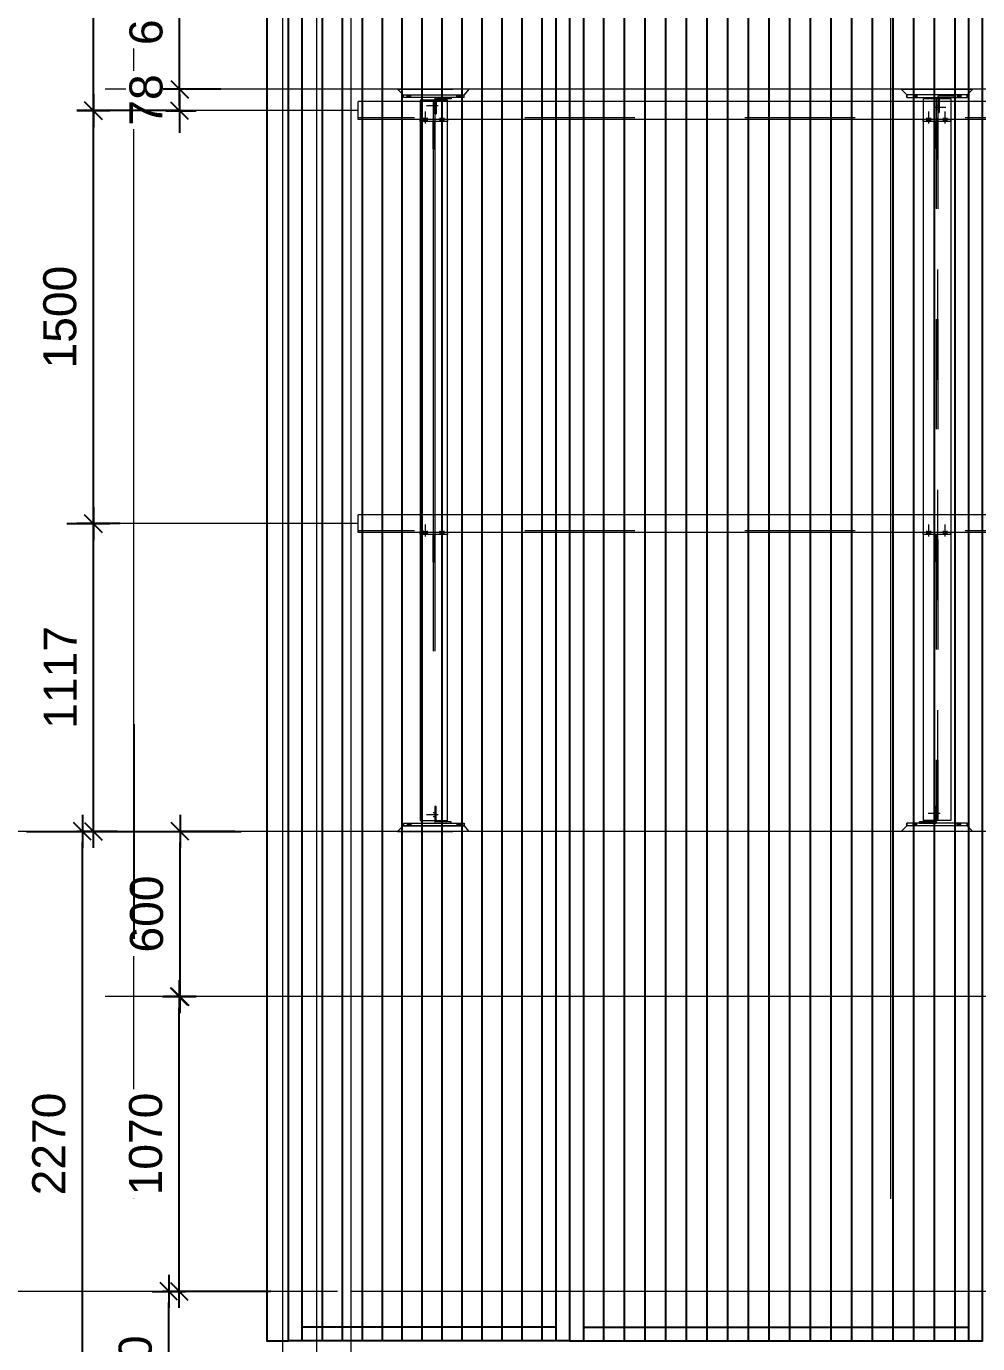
# Model space of a CAD drawing. Header units: millimetres. Extents: x 652937 to 1670132, y 1473552 to 2851037.
# Drawn here: x 663504.586 to 663508.042, y 1524559.128 to 1524563.911 of the extents above; entities that cross this region are included whole.
import ezdxf

# ---------------------------------------------------------------- set-up
doc = ezdxf.new("R2010")
doc.units = ezdxf.units.MM
for name, pattern in [('Grid Line', [22.225, 12.7, -3.175, 3.175, -3.175]), ('HIDDEN', [0.375, 0.25, -0.125]), ('XKITLINE00', [0]), ('XKITLINE02', [4, 2, -2])]:
    doc.linetypes.add(name, pattern=pattern)
doc.layers.get('Defpoints').update_dxf_attribs({"color": 255})
doc.layers.add('000 - 0_HIDE_OBJ_FRAMING_DEF_SUB', color=1, linetype='Continuous', plot=False)
for name, color, linetype, lineweight in [('A-230-M_FLOOR', 2, 'Continuous', 25), ('A-GENM', 37, 'Continuous', 9), ('Bolt', 7, 'Continuous', 0), ('Part', 2, 'Continuous', 0), ('Z-030-M_GRID', 1, 'Continuous', 9), ('Z-230-A_LEVEL', 1, 'Continuous', 9)]:
    doc.layers.add(name, color=color, linetype=linetype, lineweight=lineweight)
doc.layers.add('S-DIM', color=7, linetype='Continuous')
doc.styles.add('Arial', font='arial.ttf')
doc.dimstyles.new('Dim 40 - End', dxfattribs={"dimscale": 0.04, "dimtxt": 3, "dimasz": 1, "dimexe": 0, "dimexo": 2.5, "dimgap": 1.5, "dimtad": 1, "dimdec": 0, "dimlfac": 1000, "dimzin": 1, "dimdsep": 46, "dimtxsty": 'Arial', "dimblk": 'END', "dimcen": 0.09, "dimclrd": 1, "dimclre": 49, "dimclrt": 3, "dimadec": 0, "dimazin": 0, "dimtfac": 1, "dimtdec": 0, "dimtix": 1, "dimtofl": 0, "dimtmove": 2, "dimatfit": 3, "dimfxl": 1, "dimtfill": 1, "dimtfillclr": 256, "dimtolj": 1, "dimtzin": 0, "dimarcsym": 0})

# ---------------------------------------------------------------- blocks, each defined once
blk = doc.blocks.new('GM_Louver Grill Vertical Z1 - Z Profile-20321545-ENT 3 ELE-2 Sheet')
at = {"layer": '000 - 0_HIDE_OBJ_FRAMING_DEF_SUB'}
blk.add_line((-201431, 105550), (-201431, 114870), dxfattribs=at)
blk = doc.blocks.new('E2')
at = {"layer": '000 - 0_HIDE_OBJ_FRAMING_DEF_SUB'}
for p, q in [((1644566.7, 105550), (1644566.7, 114870)), ((1645487.5, 114870), (1645487.5, 105550)), ((1645587.5, 114870), (1645587.5, 105550)), ((1646987.5, 105550), (1646987.5, 114870)), ((1645487.5, 105600), (1644566.7, 105600)), ((1645587.5, 105600), (1646987.5, 105600))]:
    blk.add_line(p, q, dxfattribs=at)
for points in [[(1644516.7, 114870), (1644437.6, 114870), (1644437.6, 105550), (1644516.7, 105550)], [(1644516.7, 114870), (1645537.5, 114870), (1645537.5, 105550), (1644516.7, 105550)], [(1647037.5, 114870), (1645537.5, 114870), (1645537.5, 105550), (1647037.5, 105550)]]:
    blk.add_lwpolyline(points, close=True, dxfattribs=at)
at = {"layer": 'A-GENM'}
for p in [(1846071, 0), (1846143.5, 0), (1846216, 0), (1846288.5, 0), (1846361, 0), (1846433.5, 0), (1846506, 0), (1846578.5, 0), (1846651, 0), (1846723.5, 0), (1846796, 0), (1846868.5, 0), (1847093.5, 0), (1847168.5, 0), (1847243.5, 0), (1847318.5, 0), (1847393.5, 0), (1847468.5, 0), (1847543.5, 0), (1847618.5, 0), (1847693.5, 0), (1847768.5, 0), (1847843.5, 0), (1847918.5, 0), (1847993.5, 0), (1848068.5, 0), (1848143.5, 0), (1848218.5, 0), (1848293.5, 0), (1848368.5, 0)]:
    blk.add_blockref('GM_Louver Grill Vertical Z1 - Z Profile-20321545-ENT 3 ELE-2 Sheet', p, dxfattribs=at)
blk = doc.blocks.new('*A3459102')
at = {"layer": 'Part', "linetype": 'XKITLINE00', "lineweight": 0}
for p, q in [((616.947211, 135.830227), (616.947209, 135.830227)), ((616.947209, 135.830227), (619.147209, 135.830227)), ((616.947209, 135.730227), (616.947209, 135.830227)), ((616.947211, 135.730227), (616.947209, 135.730227)), ((616.947209, 135.730227), (619.147209, 135.730227)), ((619.147211, 135.830227), (619.147209, 135.830227)), ((619.147209, 135.730227), (619.147209, 135.830227)), ((619.147211, 135.730227), (619.147209, 135.730227))]:
    blk.add_line(p, q, dxfattribs=at)
at = {"layer": 'Part', "linetype": 'XKITLINE02', "lineweight": 0}
for p, q in [((616.947211, 135.830227), (616.947211, 135.730227)), ((619.147209, 135.830227), (619.147211, 135.830227)), ((619.147209, 135.730227), (619.147211, 135.730227)), ((619.147211, 135.830227), (619.147211, 135.730227))]:
    blk.add_line(p, q, dxfattribs=at)
blk = doc.blocks.new('*A3460103')
at = {"layer": 'Part', "linetype": 'XKITLINE02', "lineweight": 0}
for p, q in [((618.12721, 136.430227), (618.077209, 136.430227)), ((618.077209, 136.430227), (618.077209, 135.930227)), ((618.127209, 135.930227), (618.127209, 136.430227)), ((618.67721, 135.830227), (618.67721, 135.880227)), ((618.077209, 135.830227), (618.67721, 135.830227))]:
    blk.add_line(p, q, dxfattribs=at)
at = {"layer": 'Part', "linetype": 'XKITLINE00', "lineweight": 0}
for p, q in [((618.077209, 135.930227), (618.077209, 135.830227)), ((618.127209, 135.930227), (618.127209, 135.880227)), ((618.677209, 135.880227), (618.127209, 135.880227)), ((618.677209, 135.830227), (618.677209, 135.880227))]:
    blk.add_line(p, q, dxfattribs=at)
blk = doc.blocks.new('*A3462105')
at = {"layer": 'Bolt', "linetype": 'XKITLINE02', "lineweight": 0}
for p, q in [((618.20641, 136.130227), (617.77721, 136.130227)), ((618.07721, 136.200227), (618.01721, 136.200227)), ((618.07721, 136.060227), (618.01721, 136.060227)), ((618.12721, 136.300227), (618.07721, 136.300227)), ((618.12721, 135.960227), (618.07721, 135.960227))]:
    blk.add_line(p, q, dxfattribs=at)
blk = doc.blocks.new('*A3463106')
at = {"layer": 'Bolt'}
for points in [[(617.217, 135.83), (617.217, 135.73), (617.077, 135.73), (617.077, 135.83)], [(619.017, 135.83), (619.017, 135.73), (618.877, 135.73), (618.877, 135.83)]]:
    blk.add_hatch(color=256, dxfattribs=at).paths.add_polyline_path(points, flags=17)
at = {"layer": 'Bolt', "linetype": 'XKITLINE00', "lineweight": 0}
for p, q in [((617.077, 135.83), (617.077, 135.73)), ((617.147, 135.83), (617.147, 135.73)), ((617.217, 135.83), (617.217, 135.73)), ((618.877, 135.83), (618.877, 135.73)), ((618.947, 135.83), (618.947, 135.73)), ((619.017, 135.83), (619.017, 135.73))]:
    blk.add_line(p, q, dxfattribs=at)
blk = doc.blocks.new('*A3534110')
at = {"layer": 'Part', "linetype": 'XKITLINE00', "lineweight": 0}
for p, q in [((616.947209, 162.330227), (616.947209, 162.430227)), ((616.947209, 162.430227), (619.147209, 162.430227)), ((619.147209, 162.330227), (616.947209, 162.330227)), ((619.147209, 162.330227), (619.147209, 162.430227)), ((619.147209, 162.430227), (619.147211, 162.430227)), ((619.147211, 162.330227), (619.147209, 162.330227))]:
    blk.add_line(p, q, dxfattribs=at)
at = {"layer": 'Part', "linetype": 'XKITLINE02', "lineweight": 0}
for p, q in [((616.947211, 162.330227), (616.947211, 162.430227)), ((619.147209, 162.430227), (619.147211, 162.430227)), ((619.147209, 162.330227), (619.147211, 162.330227)), ((619.147211, 162.330227), (619.147211, 162.430227))]:
    blk.add_line(p, q, dxfattribs=at)
blk = doc.blocks.new('*A3535111')
at = {"layer": 'Part', "linetype": 'XKITLINE00', "lineweight": 0}
for p, q in [((618.077209, 162.330227), (618.077209, 162.230227)), ((618.677209, 162.280227), (618.127209, 162.280227)), ((618.127209, 162.280227), (618.127209, 162.230227)), ((618.677209, 162.280227), (618.677209, 162.330227))]:
    blk.add_line(p, q, dxfattribs=at)
at = {"layer": 'Part', "linetype": 'XKITLINE02', "lineweight": 0}
for p, q in [((618.077209, 162.330227), (618.67721, 162.330227)), ((618.07721, 161.730227), (618.077209, 162.230227)), ((618.127209, 162.230227), (618.12721, 161.730227)), ((618.67721, 162.330227), (618.67721, 162.280227)), ((618.077209, 161.730227), (618.12721, 161.730227))]:
    blk.add_line(p, q, dxfattribs=at)
blk = doc.blocks.new('*A3536112')
at = {"layer": 'Part', "linetype": 'XKITLINE00', "lineweight": 0}
for p, q in [((616.747209, 162.630227), (616.947209, 162.430227)), ((619.177209, 162.430227), (619.347209, 162.630227)), ((616.947209, 162.430227), (619.177211, 162.430227))]:
    blk.add_line(p, q, dxfattribs=at)
at = {"layer": 'Part', "linetype": 'XKITLINE02', "lineweight": 0}
for p, q in [((616.747209, 162.630227), (619.347211, 162.630227)), ((616.947211, 162.430227), (616.747211, 162.630227)), ((619.177211, 162.430227), (619.347211, 162.630227))]:
    blk.add_line(p, q, dxfattribs=at)
blk = doc.blocks.new('*A3537113')
at = {"layer": 'Bolt', "linetype": 'XKITLINE02', "lineweight": 0}
for p, q in [((618.12721, 162.200227), (618.07721, 162.200227)), ((618.20641, 162.030227), (617.77721, 162.030227)), ((618.07721, 162.100227), (618.01721, 162.100227)), ((618.07721, 161.960227), (618.01721, 161.960227)), ((618.12721, 161.860227), (618.07721, 161.860227))]:
    blk.add_line(p, q, dxfattribs=at)
blk = doc.blocks.new('*A3538114')
at = {"layer": 'Bolt'}
for points in [[(617.217, 162.43), (617.217, 162.33), (617.077, 162.33), (617.077, 162.43)], [(619.017, 162.43), (619.017, 162.33), (618.877, 162.33), (618.877, 162.43)]]:
    blk.add_hatch(color=256, dxfattribs=at).paths.add_polyline_path(points, flags=17)
at = {"layer": 'Bolt', "linetype": 'XKITLINE00', "lineweight": 0}
for p, q in [((617.077, 162.33), (617.077, 162.43)), ((617.147, 162.33), (617.147, 162.43)), ((617.217, 162.33), (617.217, 162.43)), ((618.877, 162.33), (618.877, 162.43)), ((618.947, 162.33), (618.947, 162.43)), ((619.017, 162.33), (619.017, 162.43))]:
    blk.add_line(p, q, dxfattribs=at)
blk = doc.blocks.new('*A3461104')
at = {"layer": 'Part', "linetype": 'XKITLINE00', "lineweight": 0}
for p, q in [((616.747209, 135.530227), (616.947209, 135.730227)), ((616.947209, 135.730227), (616.947211, 135.730227)), ((619.177211, 135.730227), (616.947209, 135.730227)), ((619.347209, 135.530227), (619.177209, 135.730227))]:
    blk.add_line(p, q, dxfattribs=at)
at = {"layer": 'Part', "linetype": 'XKITLINE02', "lineweight": 0}
for p, q in [((616.747209, 135.530227), (619.347211, 135.530227)), ((616.747211, 135.530227), (616.947211, 135.730227)), ((619.347211, 135.530227), (619.177211, 135.730227))]:
    blk.add_line(p, q, dxfattribs=at)
blk = doc.blocks.new('END')
at = {"color": 1}
for p, q in [((0, 1.5), (0, -1.5)), ((1.5, 0), (-1.5, 0))]:
    blk.add_line(p, q, dxfattribs=at)
at = {"color": 3}
blk.add_line((-0.8, -0.8), (0.8, 0.8), dxfattribs=at)
blk = doc.blocks.new('*D267')
at = {"layer": 'Defpoints', "color": 0, "transparency": 16777216}
for p in [(663505.104, 1524559.3181), (663505.3945, 1524559.3181), (663505.3945, 1524558.7181)]:
    blk.add_point(p, dxfattribs=at)
at = {"layer": 'S-DIM', "color": 49, "lineweight": -2, "transparency": 16777216}
for p, q in [((663505.2945, 1524559.3181), (663505.104, 1524559.3181)), ((663505.2945, 1524558.7181), (663505.104, 1524558.7181))]:
    blk.add_line(p, q, dxfattribs=at)
at = {"layer": 'S-DIM', "color": 1, "lineweight": -2, "transparency": 16777216}
blk.add_line((663505.104, 1524558.7581), (663505.104, 1524559.2781), dxfattribs=at)
at = {"layer": 'S-DIM', "color": 1, "lineweight": -2, "transparency": 16777216, "xscale": 0.04, "yscale": 0.04, "zscale": 0.04}
for p, rotation in [((663505.104, 1524559.3181), 90), ((663505.104, 1524558.7181), 270)]:
    blk.add_blockref('END', p, dxfattribs=dict(at, rotation=rotation))
at = {"layer": 'S-DIM', "color": 3, "transparency": 16777216, "insert": (663504.9827, 1524559.0181), "char_height": 0.12, "attachment_point": 5, "rotation": 90, "style": 'Arial', "bg_fill": 3, "box_fill_scale": 1.1, "bg_fill_color": 256, "bg_fill_true_color": 13158600, "bg_fill_transparency": 0}
blk.add_mtext('\\A1;600', dxfattribs=at)
blk = doc.blocks.new('*D268')
at = {"layer": 'Defpoints', "color": 0, "transparency": 16777216}
for p in [(663505.1415, 1524560.3881), (663505.2606, 1524560.3881), (663505.5745, 1524559.3181)]:
    blk.add_point(p, dxfattribs=at)
at = {"layer": 'S-DIM', "color": 49, "lineweight": -2, "transparency": 16777216}
for p, q in [((663505.1606, 1524560.3881), (663505.1415, 1524560.3881)), ((663505.4745, 1524559.3181), (663505.1415, 1524559.3181))]:
    blk.add_line(p, q, dxfattribs=at)
at = {"layer": 'S-DIM', "color": 1, "lineweight": -2, "transparency": 16777216}
blk.add_line((663505.1415, 1524559.3581), (663505.1415, 1524560.3481), dxfattribs=at)
at = {"layer": 'S-DIM', "color": 1, "lineweight": -2, "transparency": 16777216, "xscale": 0.04, "yscale": 0.04, "zscale": 0.04}
for p, rotation in [((663505.1415, 1524560.3881), 90), ((663505.1415, 1524559.3181), 270)]:
    blk.add_blockref('END', p, dxfattribs=dict(at, rotation=rotation))
at = {"layer": 'S-DIM', "color": 3, "transparency": 16777216, "insert": (663505.0202, 1524559.8531), "char_height": 0.12, "attachment_point": 5, "rotation": 90, "style": 'Arial', "bg_fill": 3, "box_fill_scale": 1.1, "bg_fill_color": 256, "bg_fill_true_color": 13158600, "bg_fill_transparency": 0}
blk.add_mtext('\\A1;1070', dxfattribs=at)
blk = doc.blocks.new('*D269')
at = {"layer": 'Defpoints', "color": 0, "transparency": 16777216}
for p in [(663505.145, 1524560.9881), (663505.4439, 1524560.9881), (663505.2606, 1524560.3881)]:
    blk.add_point(p, dxfattribs=at)
at = {"layer": 'S-DIM', "color": 49, "lineweight": -2, "transparency": 16777216}
for p, q in [((663505.3439, 1524560.9881), (663505.145, 1524560.9881)), ((663505.1606, 1524560.3881), (663505.145, 1524560.3881))]:
    blk.add_line(p, q, dxfattribs=at)
at = {"layer": 'S-DIM', "color": 1, "lineweight": -2, "transparency": 16777216}
blk.add_line((663505.145, 1524560.4281), (663505.145, 1524560.9481), dxfattribs=at)
at = {"layer": 'S-DIM', "color": 1, "lineweight": -2, "transparency": 16777216, "xscale": 0.04, "yscale": 0.04, "zscale": 0.04}
for p, rotation in [((663505.145, 1524560.9881), 90), ((663505.145, 1524560.3881), 270)]:
    blk.add_blockref('END', p, dxfattribs=dict(at, rotation=rotation))
at = {"layer": 'S-DIM', "color": 3, "transparency": 16777216, "insert": (663505.0237, 1524560.6881), "char_height": 0.12, "attachment_point": 5, "rotation": 90, "style": 'Arial', "bg_fill": 3, "box_fill_scale": 1.1, "bg_fill_color": 256, "bg_fill_true_color": 13158600, "bg_fill_transparency": 0}
blk.add_mtext('\\A1;600', dxfattribs=at)
blk = doc.blocks.new('*D270')
at = {"layer": 'Defpoints', "color": 0, "transparency": 16777216}
for p in [(663504.8298, 1524562.1056), (663504.8331, 1524562.1056), (663504.9454, 1524560.9881)]:
    blk.add_point(p, dxfattribs=at)
at = {"layer": 'S-DIM', "color": 49, "lineweight": -2, "transparency": 16777216}
for p, q in [((663504.7331, 1524562.1056), (663504.8298, 1524562.1056)), ((663504.8454, 1524560.9881), (663504.8298, 1524560.9881))]:
    blk.add_line(p, q, dxfattribs=at)
at = {"layer": 'S-DIM', "color": 1, "lineweight": -2, "transparency": 16777216}
blk.add_line((663504.8298, 1524561.0281), (663504.8298, 1524562.0656), dxfattribs=at)
at = {"layer": 'S-DIM', "color": 1, "lineweight": -2, "transparency": 16777216, "xscale": 0.04, "yscale": 0.04, "zscale": 0.04}
for p, rotation in [((663504.8298, 1524562.1056), 90), ((663504.8298, 1524560.9881), 270)]:
    blk.add_blockref('END', p, dxfattribs=dict(at, rotation=rotation))
at = {"layer": 'S-DIM', "color": 3, "transparency": 16777216, "insert": (663504.7096, 1524561.5469), "char_height": 0.12, "attachment_point": 5, "rotation": 90, "style": 'Arial', "bg_fill": 3, "box_fill_scale": 1.1, "bg_fill_color": 256, "bg_fill_true_color": 13158600, "bg_fill_transparency": 0}
blk.add_mtext('\\A1;1117', dxfattribs=at)
blk = doc.blocks.new('*D271')
at = {"layer": 'Defpoints', "color": 0, "transparency": 16777216}
for p in [(663504.8298, 1524563.6056), (663504.9619, 1524563.6056), (663504.8269, 1524562.1056)]:
    blk.add_point(p, dxfattribs=at)
at = {"layer": 'S-DIM', "color": 49, "lineweight": -2, "transparency": 16777216}
for p, q in [((663504.8619, 1524563.6056), (663504.8298, 1524563.6056)), ((663504.9269, 1524562.1056), (663504.8298, 1524562.1056))]:
    blk.add_line(p, q, dxfattribs=at)
at = {"layer": 'S-DIM', "color": 1, "lineweight": -2, "transparency": 16777216}
blk.add_line((663504.8298, 1524562.1456), (663504.8298, 1524563.5656), dxfattribs=at)
at = {"layer": 'S-DIM', "color": 1, "lineweight": -2, "transparency": 16777216, "xscale": 0.04, "yscale": 0.04, "zscale": 0.04}
for p, rotation in [((663504.8298, 1524563.6056), 90), ((663504.8298, 1524562.1056), 270)]:
    blk.add_blockref('END', p, dxfattribs=dict(at, rotation=rotation))
at = {"layer": 'S-DIM', "color": 3, "transparency": 16777216, "insert": (663504.7086, 1524562.8556), "char_height": 0.12, "attachment_point": 5, "rotation": 90, "style": 'Arial', "bg_fill": 3, "box_fill_scale": 1.1, "bg_fill_color": 256, "bg_fill_true_color": 13158600, "bg_fill_transparency": 0}
blk.add_mtext('\\A1;1500', dxfattribs=at)
blk = doc.blocks.new('*D272')
at = {"layer": 'Defpoints', "color": 0, "transparency": 16777216}
for p in [(663505.1431, 1524563.6831), (663505.3929, 1524563.6831), (663505.2601, 1524563.6046)]:
    blk.add_point(p, dxfattribs=at)
at = {"layer": 'S-DIM', "color": 1, "lineweight": -2, "transparency": 16777216}
for p, q in [((663505.1431, 1524563.7231), (663505.1431, 1524563.7631)), ((663505.1431, 1524563.5646), (663505.1431, 1524563.5246))]:
    blk.add_line(p, q, dxfattribs=at)
at = {"layer": 'S-DIM', "color": 49, "lineweight": -2, "transparency": 16777216}
for p, q in [((663505.2929, 1524563.6831), (663505.1431, 1524563.6831)), ((663505.1601, 1524563.6046), (663505.1431, 1524563.6046))]:
    blk.add_line(p, q, dxfattribs=at)
at = {"layer": 'S-DIM', "color": 1, "lineweight": -2, "transparency": 16777216, "xscale": 0.04, "yscale": 0.04, "zscale": 0.04}
for p, rotation in [((663505.1431, 1524563.6831), 270), ((663505.1431, 1524563.6046), 90)]:
    blk.add_blockref('END', p, dxfattribs=dict(at, rotation=rotation))
at = {"layer": 'S-DIM', "color": 3, "transparency": 16777216, "insert": (663505.0218, 1524563.6439), "char_height": 0.12, "attachment_point": 5, "rotation": 90, "style": 'Arial', "bg_fill": 3, "box_fill_scale": 1.1, "bg_fill_color": 256, "bg_fill_true_color": 13158600, "bg_fill_transparency": 0}
blk.add_mtext('\\A1;78', dxfattribs=at)
blk = doc.blocks.new('*D273')
at = {"layer": 'Defpoints', "color": 0, "transparency": 16777216}
for p in [(663505.1431, 1524564.2831), (663505.3045, 1524564.2831), (663505.2905, 1524563.6831)]:
    blk.add_point(p, dxfattribs=at)
at = {"layer": 'S-DIM', "color": 49, "lineweight": -2, "transparency": 16777216}
for p, q in [((663505.2045, 1524564.2831), (663505.1431, 1524564.2831)), ((663505.1905, 1524563.6831), (663505.1431, 1524563.6831))]:
    blk.add_line(p, q, dxfattribs=at)
at = {"layer": 'S-DIM', "color": 1, "lineweight": -2, "transparency": 16777216}
blk.add_line((663505.1431, 1524563.7231), (663505.1431, 1524564.2431), dxfattribs=at)
at = {"layer": 'S-DIM', "color": 1, "lineweight": -2, "transparency": 16777216, "xscale": 0.04, "yscale": 0.04, "zscale": 0.04}
for p, rotation in [((663505.1431, 1524564.2831), 90), ((663505.1431, 1524563.6831), 270)]:
    blk.add_blockref('END', p, dxfattribs=dict(at, rotation=rotation))
at = {"layer": 'S-DIM', "color": 3, "transparency": 16777216, "insert": (663505.0218, 1524563.9831), "char_height": 0.12, "attachment_point": 5, "rotation": 90, "style": 'Arial', "bg_fill": 3, "box_fill_scale": 1.1, "bg_fill_color": 256, "bg_fill_true_color": 13158600, "bg_fill_transparency": 0}
blk.add_mtext('\\A1;600', dxfattribs=at)
blk = doc.blocks.new('*D278')
at = {"layer": 'Defpoints', "color": 0, "transparency": 16777216}
for p in [(663504.7899, 1524560.9881), (663505.016, 1524560.9881), (663505.016, 1524558.7181)]:
    blk.add_point(p, dxfattribs=at)
at = {"layer": 'S-DIM', "color": 49, "lineweight": -2, "transparency": 16777216}
for p, q in [((663504.916, 1524560.9881), (663504.7899, 1524560.9881)), ((663504.916, 1524558.7181), (663504.7899, 1524558.7181))]:
    blk.add_line(p, q, dxfattribs=at)
at = {"layer": 'S-DIM', "color": 1, "lineweight": -2, "transparency": 16777216}
blk.add_line((663504.7899, 1524558.7581), (663504.7899, 1524560.9481), dxfattribs=at)
at = {"layer": 'S-DIM', "color": 1, "lineweight": -2, "transparency": 16777216, "xscale": 0.04, "yscale": 0.04, "zscale": 0.04}
for p, rotation in [((663504.7899, 1524560.9881), 90), ((663504.7899, 1524558.7181), 270)]:
    blk.add_blockref('END', p, dxfattribs=dict(at, rotation=rotation))
at = {"layer": 'S-DIM', "color": 3, "transparency": 16777216, "insert": (663504.6686, 1524559.8531), "char_height": 0.12, "attachment_point": 5, "rotation": 90, "style": 'Arial', "bg_fill": 3, "box_fill_scale": 1.1, "bg_fill_color": 256, "bg_fill_true_color": 13158600, "bg_fill_transparency": 0}
blk.add_mtext('\\A1;2270', dxfattribs=at)
blk = doc.blocks.new('*D279')
at = {"layer": 'Defpoints', "color": 0, "transparency": 16777216}
for p in [(663504.8298, 1524565.1056), (663505.2477, 1524565.1056), (663505.2477, 1524563.6056)]:
    blk.add_point(p, dxfattribs=at)
at = {"layer": 'S-DIM', "color": 49, "lineweight": -2, "transparency": 16777216}
for p, q in [((663505.1477, 1524565.1056), (663504.8298, 1524565.1056)), ((663505.1477, 1524563.6056), (663504.8298, 1524563.6056))]:
    blk.add_line(p, q, dxfattribs=at)
at = {"layer": 'S-DIM', "color": 1, "lineweight": -2, "transparency": 16777216}
blk.add_line((663504.8298, 1524563.6456), (663504.8298, 1524565.0656), dxfattribs=at)
at = {"layer": 'S-DIM', "color": 1, "lineweight": -2, "transparency": 16777216, "xscale": 0.04, "yscale": 0.04, "zscale": 0.04}
for p, rotation in [((663504.8298, 1524565.1056), 90), ((663504.8298, 1524563.6056), 270)]:
    blk.add_blockref('END', p, dxfattribs=dict(at, rotation=rotation))
at = {"layer": 'S-DIM', "color": 3, "transparency": 16777216, "insert": (663504.7086, 1524564.3556), "char_height": 0.12, "attachment_point": 5, "rotation": 90, "style": 'Arial', "bg_fill": 3, "box_fill_scale": 1.1, "bg_fill_color": 256, "bg_fill_true_color": 13158600, "bg_fill_transparency": 0}
blk.add_mtext('\\A1;1500', dxfattribs=at)
blk = doc.blocks.new('12')
at = {"layer": 'Defpoints', "color": 251}
for p, q in [((663504.9766, 1524495.6413), (663504.9766, 1524494.8618)), ((663504.5869, 1524495.2516), (663505.3664, 1524495.2516))]:
    blk.add_line(p, q, dxfattribs=at)
blk = doc.blocks.new('*A25003573')
at = {"layer": 'Part', "linetype": 'XKITLINE02', "lineweight": 0}
for p, q in [((162.629951, 44.772868), (162.62995, 44.772868)), ((162.864951, 44.772868), (162.86495, 31.672868)), ((162.894951, 44.772868), (162.894951, 31.672868)), ((162.629951, 44.722868), (162.629951, 44.367868)), ((163.129951, 44.722868), (163.129951, 36.867868)), ((162.629951, 44.427868), (162.629951, 36.867868)), ((162.89495, 31.672868), (162.89495, 44.427868)), ((162.629951, 37.222868), (162.62995, 31.672868)), ((163.129951, 37.222868), (163.129951, 36.867868)), ((162.629951, 31.672868), (162.62995, 31.672868))]:
    blk.add_line(p, q, dxfattribs=at)
at = {"layer": 'Part', "linetype": 'XKITLINE00', "lineweight": 0}
for p, q in [((163.129951, 44.772868), (162.629951, 44.772868)), ((162.629951, 44.772868), (162.629951, 44.722868)), ((163.129951, 44.772868), (163.129951, 44.722868)), ((162.629951, 44.367868), (162.629951, 37.222868)), ((163.129951, 44.367868), (163.129951, 37.222868)), ((162.629951, 36.867868), (162.629951, 31.672868)), ((163.129951, 36.867868), (163.129951, 31.672868)), ((163.129951, 31.672868), (162.629951, 31.672868))]:
    blk.add_line(p, q, dxfattribs=at)
blk = doc.blocks.new('*A27103783')
at = {"layer": 'Part', "linetype": 'XKITLINE02', "lineweight": 0}
for p, q in [((162.22995, 31.472868), (162.32995, 31.572868)), ((162.329951, 31.572868), (162.32995, 31.572868)), ((163.42995, 31.572868), (163.52995, 31.472868)), ((163.529951, 31.472868), (162.22995, 31.472868)), ((163.52995, 31.472868), (163.529951, 31.472868))]:
    blk.add_line(p, q, dxfattribs=at)
at = {"layer": 'Part', "linetype": 'XKITLINE00', "lineweight": 0}
for p, q in [((162.329951, 31.572868), (162.229951, 31.472868)), ((163.429951, 31.572868), (162.329951, 31.572868)), ((163.429951, 31.572868), (163.529951, 31.472868))]:
    blk.add_line(p, q, dxfattribs=at)
blk = doc.blocks.new('*A27113784')
at = {"layer": 'Bolt', "linetype": 'XKITLINE02', "lineweight": 0}
for p, q in [((162.864951, 31.832868), (162.839951, 31.832868)), ((162.894951, 31.832868), (162.864951, 31.832868)), ((162.934551, 31.797868), (162.719951, 31.797868)), ((162.864951, 31.762868), (162.839951, 31.762868)), ((162.894951, 31.762868), (162.864951, 31.762868))]:
    blk.add_line(p, q, dxfattribs=at)
blk = doc.blocks.new('*A27123785')
at = {"layer": 'Part', "linetype": 'XKITLINE00', "lineweight": 0}
for p, q in [((163.429951, 31.622868), (162.32995, 31.622868)), ((163.429951, 31.572868), (162.32995, 31.572868)), ((162.329951, 31.572868), (162.329951, 31.622868)), ((163.429951, 31.622868), (163.429951, 31.572868))]:
    blk.add_line(p, q, dxfattribs=at)
at = {"layer": 'Part', "linetype": 'XKITLINE02', "lineweight": 0}
for p, q in [((162.32995, 31.622868), (162.32995, 31.572868)), ((163.42995, 31.572868), (163.42995, 31.622868))]:
    blk.add_line(p, q, dxfattribs=at)
blk = doc.blocks.new('*A27133786')
at = {"layer": 'Part', "linetype": 'XKITLINE02', "lineweight": 0}
for p, q in [((162.864951, 31.922868), (162.839951, 31.922868)), ((162.839951, 31.922868), (162.839951, 31.672868)), ((162.864951, 31.672868), (162.864951, 31.922868)), ((162.564951, 31.622868), (162.564951, 31.647868)), ((162.564951, 31.622868), (162.864951, 31.622868))]:
    blk.add_line(p, q, dxfattribs=at)
at = {"layer": 'Part', "linetype": 'XKITLINE00', "lineweight": 0}
for p, q in [((162.839951, 31.647868), (162.564951, 31.647868)), ((162.564951, 31.647868), (162.564951, 31.622868)), ((162.839951, 31.672868), (162.839951, 31.647868)), ((162.864951, 31.672868), (162.864951, 31.622868))]:
    blk.add_line(p, q, dxfattribs=at)
blk = doc.blocks.new('*A27143787')
at = {"layer": 'Bolt'}
for points in [[(162.515, 31.623), (162.515, 31.573), (162.445, 31.573), (162.445, 31.623)], [(163.315, 31.623), (163.315, 31.573), (163.245, 31.573), (163.245, 31.623)]]:
    blk.add_hatch(color=256, dxfattribs=at).paths.add_polyline_path(points, flags=17)
at = {"layer": 'Bolt', "linetype": 'XKITLINE00', "lineweight": 0}
for p, q in [((162.445, 31.573), (162.445, 31.623)), ((162.48, 31.573), (162.48, 31.623)), ((162.515, 31.573), (162.515, 31.623)), ((163.245, 31.573), (163.245, 31.623)), ((163.28, 31.573), (163.28, 31.623)), ((163.315, 31.573), (163.315, 31.623))]:
    blk.add_line(p, q, dxfattribs=at)
blk = doc.blocks.new('*A28533926')
at = {"layer": 'Part', "linetype": 'XKITLINE00', "lineweight": 0}
for p, q in [((173.392382, 37.222868), (152.367383, 37.222868)), ((152.367383, 36.897868), (152.367383, 37.222868)), ((173.392383, 37.222868), (173.392382, 37.222868)), ((173.392382, 37.222868), (173.392382, 36.897868)), ((173.392382, 36.897868), (152.367383, 36.897868)), ((173.392382, 36.897868), (173.392404, 36.897868))]:
    blk.add_line(p, q, dxfattribs=at)
at = {"layer": 'Part', "linetype": 'XKITLINE02', "lineweight": 0}
for p, q in [((152.367385, 36.927868), (152.367385, 37.222868)), ((152.367404, 36.927868), (152.367404, 37.222868)), ((152.367405, 36.897868), (152.367405, 37.222868)), ((173.392404, 37.222868), (173.392382, 37.222868)), ((173.392383, 36.927868), (173.392383, 37.222868)), ((173.392404, 37.222868), (173.392403, 37.222868)), ((173.392403, 37.222868), (173.392403, 36.927868)), ((173.392404, 36.897868), (173.392404, 37.222868)), ((173.392403, 36.927868), (152.367385, 36.927868)), ((173.392404, 36.897868), (173.392382, 36.897868)), ((173.392403, 36.927868), (173.392383, 36.927868))]:
    blk.add_line(p, q, dxfattribs=at)
blk = doc.blocks.new('*A28543927')
at = {"layer": 'Part', "linetype": 'XKITLINE00', "lineweight": 0}
for p, q in [((173.392382, 44.722868), (152.367383, 44.722868)), ((152.367383, 44.397868), (152.367383, 44.722868)), ((173.392383, 44.722868), (173.392382, 44.722868)), ((173.392382, 44.722868), (173.392382, 44.397868)), ((173.392382, 44.397868), (152.367383, 44.397868)), ((173.392382, 44.397868), (173.392404, 44.397868))]:
    blk.add_line(p, q, dxfattribs=at)
at = {"layer": 'Part', "linetype": 'XKITLINE02', "lineweight": 0}
for p, q in [((152.367385, 44.427868), (152.367385, 44.722868)), ((152.367404, 44.427868), (152.367404, 44.722868)), ((152.367405, 44.397868), (152.367405, 44.722868)), ((173.392404, 44.722868), (173.392382, 44.722868)), ((173.392383, 44.427868), (173.392383, 44.722868)), ((173.392404, 44.722868), (173.392403, 44.722868)), ((173.392403, 44.722868), (173.392403, 44.427868)), ((173.392404, 44.397868), (173.392404, 44.722868)), ((173.392403, 44.427868), (152.367385, 44.427868)), ((173.392404, 44.397868), (173.392382, 44.397868)), ((173.392403, 44.427868), (173.392383, 44.427868))]:
    blk.add_line(p, q, dxfattribs=at)
blk = doc.blocks.new('*A29043977')
at = {"layer": 'Part', "linetype": 'XKITLINE00', "lineweight": 0}
for p, q in [((163.429951, 44.872868), (162.32995, 44.872868)), ((162.32995, 44.822868), (163.429951, 44.822868)), ((162.329951, 44.822868), (162.329951, 44.872868)), ((163.429951, 44.822868), (163.429951, 44.872868))]:
    blk.add_line(p, q, dxfattribs=at)
at = {"layer": 'Part', "linetype": 'XKITLINE02', "lineweight": 0}
for p, q in [((162.32995, 44.872868), (162.32995, 44.822868)), ((163.42995, 44.872868), (163.42995, 44.822868))]:
    blk.add_line(p, q, dxfattribs=at)
blk = doc.blocks.new('*A29053978')
at = {"layer": 'Part', "linetype": 'XKITLINE00', "lineweight": 0}
for p, q in [((162.894951, 44.822868), (162.894951, 44.772868)), ((162.919951, 44.797868), (162.919951, 44.772868)), ((162.919951, 44.797868), (163.194951, 44.797868)), ((163.194951, 44.797868), (163.194951, 44.822868))]:
    blk.add_line(p, q, dxfattribs=at)
at = {"layer": 'Part', "linetype": 'XKITLINE02', "lineweight": 0}
for p, q in [((163.194951, 44.822868), (162.894951, 44.822868)), ((162.894951, 44.772868), (162.894951, 44.522868)), ((162.919951, 44.772868), (162.919951, 44.522868)), ((163.194951, 44.822868), (163.194951, 44.797868)), ((162.894951, 44.522868), (162.919951, 44.522868))]:
    blk.add_line(p, q, dxfattribs=at)
blk = doc.blocks.new('*A29063979')
at = {"layer": 'Part', "linetype": 'XKITLINE02', "lineweight": 0}
for p, q in [((162.32995, 44.872868), (162.22995, 44.972868)), ((162.22995, 44.972868), (162.229951, 44.972868)), ((162.22995, 44.972868), (163.529951, 44.972868)), ((163.42995, 44.872868), (163.52995, 44.972868))]:
    blk.add_line(p, q, dxfattribs=at)
at = {"layer": 'Part', "linetype": 'XKITLINE00', "lineweight": 0}
for p, q in [((162.329951, 44.872868), (162.229951, 44.972868)), ((163.529951, 44.972868), (163.429951, 44.872868)), ((163.429951, 44.872868), (162.32995, 44.872868))]:
    blk.add_line(p, q, dxfattribs=at)
blk = doc.blocks.new('*A29073980')
at = {"layer": 'Bolt', "linetype": 'XKITLINE02', "lineweight": 0}
for p, q in [((162.825351, 44.647868), (163.039951, 44.647868)), ((162.864951, 44.682868), (162.894951, 44.682868)), ((162.864951, 44.612868), (162.894951, 44.612868)), ((162.894951, 44.682868), (162.919951, 44.682868)), ((162.894951, 44.612868), (162.919951, 44.612868))]:
    blk.add_line(p, q, dxfattribs=at)
blk = doc.blocks.new('*A29083981')
at = {"layer": 'Bolt'}
for points in [[(162.515, 44.873), (162.515, 44.823), (162.445, 44.823), (162.445, 44.873)], [(163.315, 44.873), (163.315, 44.823), (163.245, 44.823), (163.245, 44.873)]]:
    blk.add_hatch(color=256, dxfattribs=at).paths.add_polyline_path(points, flags=17)
at = {"layer": 'Bolt', "linetype": 'XKITLINE00', "lineweight": 0}
for p, q in [((162.445, 44.873), (162.445, 44.823)), ((162.48, 44.873), (162.48, 44.823)), ((162.515, 44.873), (162.515, 44.823)), ((163.245, 44.873), (163.245, 44.823)), ((163.28, 44.873), (163.28, 44.823)), ((163.315, 44.873), (163.315, 44.823))]:
    blk.add_line(p, q, dxfattribs=at)
blk = doc.blocks.new('*A29093982')
at = {"layer": 'Part', "linetype": 'XKITLINE02', "lineweight": 0}
for p, q in [((153.992352, 36.897868), (153.492351, 36.897868)), ((153.492351, 36.897868), (153.492351, 36.867868)), ((153.992351, 36.897868), (153.992352, 36.897868)), ((153.992351, 36.897868), (153.992351, 36.867868))]:
    blk.add_line(p, q, dxfattribs=at)
at = {"layer": 'Part', "linetype": 'XKITLINE00', "lineweight": 0}
for p, q in [((153.492351, 36.867868), (153.492352, 36.867868)), ((153.492352, 36.867868), (153.492352, 36.897868)), ((153.492352, 36.867868), (153.992352, 36.867868)), ((153.992351, 36.867868), (153.992352, 36.867868)), ((153.992352, 36.867868), (153.992352, 36.897868))]:
    blk.add_line(p, q, dxfattribs=at)
blk = doc.blocks.new('*A29103983')
at = {"layer": 'Part', "linetype": 'XKITLINE00', "lineweight": 0}
for p, q in [((153.727352, 36.867868), (153.727351, 36.867868)), ((153.727351, 36.367868), (153.727352, 36.867868)), ((153.727352, 36.867868), (153.757352, 36.867868)), ((153.757351, 36.367868), (153.757352, 36.867868)), ((153.727352, 36.717868), (153.757352, 36.717868)), ((153.727351, 36.367868), (153.757351, 36.367868))]:
    blk.add_line(p, q, dxfattribs=at)
at = {"layer": 'Part', "linetype": 'XKITLINE02', "lineweight": 0}
for p, q in [((153.727351, 36.867868), (153.727351, 36.367868)), ((153.727352, 36.867868), (153.727351, 36.867868)), ((153.757351, 36.367868), (153.757351, 36.867868))]:
    blk.add_line(p, q, dxfattribs=at)
blk = doc.blocks.new('*A29113984')
at = {"layer": 'Bolt'}
for points in [[(153.557, 36.898), (153.557, 36.928), (153.627, 36.928), (153.627, 36.898)], [(153.557, 36.868), (153.557, 36.898), (153.627, 36.898), (153.627, 36.868)], [(153.857, 36.898), (153.857, 36.928), (153.927, 36.928), (153.927, 36.898)], [(153.857, 36.868), (153.857, 36.898), (153.927, 36.898), (153.927, 36.868)]]:
    blk.add_hatch(color=256, dxfattribs=at).paths.add_polyline_path(points, flags=17)
at = {"layer": 'Bolt', "linetype": 'XKITLINE00', "lineweight": 0}
for p, q in [((153.557, 36.898), (153.557, 36.928)), ((153.557, 36.868), (153.557, 36.898)), ((153.592, 36.828), (153.592, 37.043)), ((153.627, 36.898), (153.627, 36.928)), ((153.627, 36.868), (153.627, 36.898)), ((153.857, 36.898), (153.857, 36.928)), ((153.857, 36.868), (153.857, 36.898)), ((153.892, 36.828), (153.892, 37.043)), ((153.927, 36.898), (153.927, 36.928)), ((153.927, 36.868), (153.927, 36.898))]:
    blk.add_line(p, q, dxfattribs=at)
blk = doc.blocks.new('*A29123985')
at = {"layer": 'Part', "linetype": 'XKITLINE02', "lineweight": 0}
for p, q in [((163.129952, 36.897868), (162.629951, 36.897868)), ((162.629951, 36.897868), (162.629951, 36.867868)), ((163.129951, 36.897868), (163.129952, 36.897868)), ((163.129951, 36.897868), (163.129951, 36.867868))]:
    blk.add_line(p, q, dxfattribs=at)
at = {"layer": 'Part', "linetype": 'XKITLINE00', "lineweight": 0}
for p, q in [((162.629951, 36.867868), (162.629952, 36.867868)), ((162.629952, 36.867868), (162.629952, 36.897868)), ((162.629952, 36.867868), (163.129952, 36.867868)), ((163.129951, 36.867868), (163.129952, 36.867868)), ((163.129952, 36.867868), (163.129952, 36.897868))]:
    blk.add_line(p, q, dxfattribs=at)
blk = doc.blocks.new('*A29133986')
at = {"layer": 'Part', "linetype": 'XKITLINE00', "lineweight": 0}
for p, q in [((162.864952, 36.867868), (162.864951, 36.867868)), ((162.864951, 36.367868), (162.864952, 36.867868)), ((162.864952, 36.867868), (162.894952, 36.867868)), ((162.894951, 36.367868), (162.894952, 36.867868)), ((162.864952, 36.717868), (162.894952, 36.717868)), ((162.864951, 36.367868), (162.894951, 36.367868))]:
    blk.add_line(p, q, dxfattribs=at)
at = {"layer": 'Part', "linetype": 'XKITLINE02', "lineweight": 0}
for p, q in [((162.864951, 36.867868), (162.864951, 36.367868)), ((162.864952, 36.867868), (162.864951, 36.867868)), ((162.894951, 36.367868), (162.894951, 36.867868))]:
    blk.add_line(p, q, dxfattribs=at)
blk = doc.blocks.new('*A29143987')
at = {"layer": 'Bolt'}
for points in [[(162.695, 36.898), (162.695, 36.928), (162.765, 36.928), (162.765, 36.898)], [(162.695, 36.868), (162.695, 36.898), (162.765, 36.898), (162.765, 36.868)], [(162.995, 36.898), (162.995, 36.928), (163.065, 36.928), (163.065, 36.898)], [(162.995, 36.868), (162.995, 36.898), (163.065, 36.898), (163.065, 36.868)]]:
    blk.add_hatch(color=256, dxfattribs=at).paths.add_polyline_path(points, flags=17)
at = {"layer": 'Bolt', "linetype": 'XKITLINE00', "lineweight": 0}
for p, q in [((162.695, 36.898), (162.695, 36.928)), ((162.695, 36.868), (162.695, 36.898)), ((162.73, 36.828), (162.73, 37.043)), ((162.765, 36.898), (162.765, 36.928)), ((162.765, 36.868), (162.765, 36.898)), ((162.995, 36.898), (162.995, 36.928)), ((162.995, 36.868), (162.995, 36.898)), ((163.03, 36.828), (163.03, 37.043)), ((163.065, 36.898), (163.065, 36.928)), ((163.065, 36.868), (163.065, 36.898))]:
    blk.add_line(p, q, dxfattribs=at)
blk = doc.blocks.new('*A29153988')
at = {"layer": 'Part', "linetype": 'XKITLINE02', "lineweight": 0}
for p, q in [((153.992352, 44.397868), (153.492351, 44.397868)), ((153.492351, 44.397868), (153.492351, 44.367868)), ((153.992351, 44.397868), (153.992352, 44.397868)), ((153.992351, 44.397868), (153.992351, 44.367868))]:
    blk.add_line(p, q, dxfattribs=at)
at = {"layer": 'Part', "linetype": 'XKITLINE00', "lineweight": 0}
for p, q in [((153.492351, 44.367868), (153.492352, 44.367868)), ((153.492352, 44.367868), (153.492352, 44.397868)), ((153.492352, 44.367868), (153.992352, 44.367868)), ((153.992351, 44.367868), (153.992352, 44.367868)), ((153.992352, 44.367868), (153.992352, 44.397868))]:
    blk.add_line(p, q, dxfattribs=at)
blk = doc.blocks.new('*A29163989')
at = {"layer": 'Part', "linetype": 'XKITLINE00', "lineweight": 0}
for p, q in [((153.727352, 44.367868), (153.727351, 44.367868)), ((153.727351, 43.867868), (153.727352, 44.367868)), ((153.727352, 44.367868), (153.757352, 44.367868)), ((153.757351, 43.867868), (153.757352, 44.367868)), ((153.727352, 44.217868), (153.757352, 44.217868)), ((153.727351, 43.867868), (153.757351, 43.867868))]:
    blk.add_line(p, q, dxfattribs=at)
at = {"layer": 'Part', "linetype": 'XKITLINE02', "lineweight": 0}
for p, q in [((153.727351, 44.367868), (153.727351, 43.867868)), ((153.727352, 44.367868), (153.727351, 44.367868)), ((153.757351, 43.867868), (153.757351, 44.367868))]:
    blk.add_line(p, q, dxfattribs=at)
blk = doc.blocks.new('*A29173990')
at = {"layer": 'Bolt'}
for points in [[(153.557, 44.398), (153.557, 44.428), (153.627, 44.428), (153.627, 44.398)], [(153.557, 44.368), (153.557, 44.398), (153.627, 44.398), (153.627, 44.368)], [(153.857, 44.398), (153.857, 44.428), (153.927, 44.428), (153.927, 44.398)], [(153.857, 44.368), (153.857, 44.398), (153.927, 44.398), (153.927, 44.368)]]:
    blk.add_hatch(color=256, dxfattribs=at).paths.add_polyline_path(points, flags=17)
at = {"layer": 'Bolt', "linetype": 'XKITLINE00', "lineweight": 0}
for p, q in [((153.592, 44.328), (153.592, 44.543)), ((153.892, 44.328), (153.892, 44.543)), ((153.557, 44.398), (153.557, 44.428)), ((153.557, 44.368), (153.557, 44.398)), ((153.627, 44.398), (153.627, 44.428)), ((153.627, 44.368), (153.627, 44.398)), ((153.857, 44.398), (153.857, 44.428)), ((153.857, 44.368), (153.857, 44.398)), ((153.927, 44.398), (153.927, 44.428)), ((153.927, 44.368), (153.927, 44.398))]:
    blk.add_line(p, q, dxfattribs=at)
blk = doc.blocks.new('*A29183991')
at = {"layer": 'Part', "linetype": 'XKITLINE02', "lineweight": 0}
for p, q in [((163.129952, 44.397868), (162.629951, 44.397868)), ((162.629951, 44.397868), (162.629951, 44.367868)), ((163.129951, 44.397868), (163.129952, 44.397868)), ((163.129951, 44.397868), (163.129951, 44.367868))]:
    blk.add_line(p, q, dxfattribs=at)
at = {"layer": 'Part', "linetype": 'XKITLINE00', "lineweight": 0}
for p, q in [((162.629951, 44.367868), (162.629952, 44.367868)), ((162.629952, 44.367868), (162.629952, 44.397868)), ((162.629952, 44.367868), (163.129952, 44.367868)), ((163.129951, 44.367868), (163.129952, 44.367868)), ((163.129952, 44.367868), (163.129952, 44.397868))]:
    blk.add_line(p, q, dxfattribs=at)
blk = doc.blocks.new('*A29193992')
at = {"layer": 'Part', "linetype": 'XKITLINE00', "lineweight": 0}
for p, q in [((162.864952, 44.367868), (162.864951, 44.367868)), ((162.864951, 43.867868), (162.864952, 44.367868)), ((162.864952, 44.367868), (162.894952, 44.367868)), ((162.894951, 43.867868), (162.894952, 44.367868)), ((162.864952, 44.217868), (162.894952, 44.217868)), ((162.864951, 43.867868), (162.894951, 43.867868))]:
    blk.add_line(p, q, dxfattribs=at)
at = {"layer": 'Part', "linetype": 'XKITLINE02', "lineweight": 0}
for p, q in [((162.864951, 44.367868), (162.864951, 43.867868)), ((162.864952, 44.367868), (162.864951, 44.367868)), ((162.894951, 43.867868), (162.894951, 44.367868))]:
    blk.add_line(p, q, dxfattribs=at)
blk = doc.blocks.new('*A29203993')
at = {"layer": 'Bolt'}
for points in [[(162.695, 44.398), (162.695, 44.428), (162.765, 44.428), (162.765, 44.398)], [(162.695, 44.368), (162.695, 44.398), (162.765, 44.398), (162.765, 44.368)], [(162.995, 44.398), (162.995, 44.428), (163.065, 44.428), (163.065, 44.398)], [(162.995, 44.368), (162.995, 44.398), (163.065, 44.398), (163.065, 44.368)]]:
    blk.add_hatch(color=256, dxfattribs=at).paths.add_polyline_path(points, flags=17)
at = {"layer": 'Bolt', "linetype": 'XKITLINE00', "lineweight": 0}
for p, q in [((162.73, 44.328), (162.73, 44.543)), ((163.03, 44.328), (163.03, 44.543)), ((162.695, 44.398), (162.695, 44.428)), ((162.695, 44.368), (162.695, 44.398)), ((162.765, 44.398), (162.765, 44.428)), ((162.765, 44.368), (162.765, 44.398)), ((162.995, 44.398), (162.995, 44.428)), ((162.995, 44.368), (162.995, 44.398)), ((163.065, 44.398), (163.065, 44.428)), ((163.065, 44.368), (163.065, 44.398))]:
    blk.add_line(p, q, dxfattribs=at)

msp = doc.modelspace()

# ---------------------------------------------------------------- linework, layer by layer
at = {"layer": 'A-230-M_FLOOR', "color": 4, "lineweight": 9}
msp.add_lwpolyline([(663505.7666, 1524557.0881), (663505.7666, 1524568.0081), (663505.5166, 1524568.0081), (663505.5166, 1524557.0881)], dxfattribs=at)
at = {"layer": 'Part', "linetype": 'XKITLINE00', "lineweight": 0}
for p, q in [((663510.0216, 1524563.6831), (663506.0166, 1524563.6831)), ((663510.0216, 1524560.9881), (663505.7666, 1524560.9881)), ((663510.0216, 1524560.3881), (663505.7666, 1524560.3881))]:
    msp.add_line(p, q, dxfattribs=at)
at = {"layer": 'Part', "linetype": 'XKITLINE02', "lineweight": 0}
for p, q in [((663506.0636, 1524563.6431), (663506.0636, 1524561.0281)), ((663506.0636, 1524563.6431), (663506.0636, 1524561.0281)), ((663506.0696, 1524563.6431), (663506.0696, 1524561.0281)), ((663506.0696, 1524563.6431), (663506.0696, 1524561.0281)), ((663506.1166, 1524563.6431), (663506.1166, 1524563.6431)), ((663506.1166, 1524563.6431), (663506.1166, 1524563.6431)), ((663506.1166, 1524561.0381), (663506.1166, 1524561.0381)), ((663506.1166, 1524561.0381), (663506.1166, 1524561.0381))]:
    msp.add_line(p, q, dxfattribs=at)
at = {"layer": 'Part', "color": 1, "linetype": 'XKITLINE00', "lineweight": 0}
msp.add_line((663510.0216, 1524559.3181), (663505.7666, 1524559.3181), dxfattribs=at)
at = {"layer": 'Part', "linetype": 'XKITLINE00', "lineweight": 0}
msp.add_lwpolyline([(663506.1166, 1524561.0281), (663506.1166, 1524563.6431), (663506.0166, 1524563.6431), (663506.0166, 1524561.0281)], close=True, dxfattribs=at)
at = {"layer": 'Z-030-M_GRID', "linetype": 'Grid Line', "ltscale": 0.5}
for p, q in [((663504.9766, 1524548.5416), (663504.9766, 1524570.3058)), ((663507.7266, 1524548.5416), (663507.7266, 1524570.3058))]:
    msp.add_line(p, q, dxfattribs=at)
at = {"layer": 'Z-030-M_GRID', "color": 251, "linetype": 'Grid Line'}
msp.add_line((663505.6416, 1524556.6001), (663505.6416, 1524569.5174), dxfattribs=at)
at = {"layer": 'Z-030-M_GRID', "color": 251, "linetype": 'HIDDEN', "ltscale": 10}
for p, q in [((663506.0166, 1524563.6831), (663504.8733, 1524563.6831)), ((663505.7916, 1524563.6056), (663504.8983, 1524563.6056)), ((663505.7916, 1524562.1056), (663504.8983, 1524562.1056)), ((663505.7666, 1524560.3881), (663504.8733, 1524560.3881))]:
    msp.add_line(p, q, dxfattribs=at)
at = {"layer": 'Z-230-A_LEVEL', "linetype": 'Grid Line', "ltscale": 0.5}
for p, q in [((663505.7666, 1524560.9881), (663502.5735, 1524560.9881)), ((663505.7166, 1524559.3181), (663502.5735, 1524559.3181))]:
    msp.add_line(p, q, dxfattribs=at)

# ---------------------------------------------------------------- block references
at = {"xscale": 0.001, "yscale": 0.001, "zscale": 0.001}
msp.add_blockref('E2', (661861.0221, 1524453.5881), dxfattribs=at)
at = {"lineweight": 0}
for name, p, xscale, yscale, zscale in [('*A3536112', (663444.2604, 1524547.4201), 0.1, 0.1, 0.1), ('*A29063979', (663475.3182, 1524554.6886), 0.2, 0.2, 0.2), ('*A28543927', (663475.3182, 1524554.6936), 0.2, 0.2, 0.2), ('*A3534110', (663444.2619, 1524547.4201), 0.1, 0.1, 0.1), ('*A3538114', (663444.2619, 1524547.4201), 0.1, 0.1, 0.1), ('*A3537113', (663444.2619, 1524547.4201), 0.1, 0.1, 0.1), ('*A3535111', (663444.2619, 1524547.4201), 0.1, 0.1, 0.1), ('*A29043977', (663475.3182, 1524554.6886), 0.2, 0.2, 0.2), ('*A29083981', (663475.3182, 1524554.6886), 0.2, 0.2, 0.2), ('*A25003573', (663475.3182, 1524554.6936), 0.2, 0.2, 0.2), ('*A29053978', (663475.3182, 1524554.6936), 0.2, 0.2, 0.2), ('*A29173990', (663475.3182, 1524554.6936), 0.2, 0.2, 0.2), ('*A29203993', (663475.3182, 1524554.6936), 0.2, 0.2, 0.2), ('*A29073980', (663475.3182, 1524554.6886), 0.2, 0.2, 0.2), ('*A29153988', (663475.3182, 1524554.6936), 0.2, 0.2, 0.2), ('*A29163989', (663475.3182, 1524554.6936), 0.2, 0.2, 0.2), ('*A29183991', (663475.3182, 1524554.6936), 0.2, 0.2, 0.2), ('*A29193992', (663475.3182, 1524554.6936), 0.2, 0.2, 0.2), ('*A28533926', (663475.3182, 1524554.6936), 0.2, 0.2, 0.2), ('*A29093982', (663475.3182, 1524554.6936), 0.2, 0.2, 0.2), ('*A29113984', (663475.3182, 1524554.6936), 0.2, 0.2, 0.2), ('*A29103983', (663475.3182, 1524554.6936), 0.2, 0.2, 0.2), ('*A29123985', (663475.3182, 1524554.6936), 0.2, 0.2, 0.2), ('*A29143987', (663475.3182, 1524554.6936), 0.2, 0.2, 0.2), ('*A29133986', (663475.3182, 1524554.6936), 0.2, 0.2, 0.2), ('*A3462105', (663444.2619, 1524547.4351), 0.1, 0.1, 0.1), ('*A3460103', (663444.2619, 1524547.4351), 0.1, 0.1, 0.1), ('*A27133786', (663475.3182, 1524554.6936), 0.2, 0.2, 0.2), ('*A27113784', (663475.3182, 1524554.6936), 0.2, 0.2, 0.2), ('*A3461104', (663444.2604, 1524547.4351), 0.1, 0.1, 0.1), ('*A3459102', (663444.2619, 1524547.4351), 0.1, 0.1, 0.1), ('*A3463106', (663444.2619, 1524547.4351), 0.1, 0.1, 0.1), ('*A27103783', (663475.3182, 1524554.6936), 0.2, 0.2, 0.2), ('*A27123785', (663475.3182, 1524554.6936), 0.2, 0.2, 0.2), ('*A27143787', (663475.3182, 1524554.6936), 0.2, 0.2, 0.2)]:
    msp.add_blockref(name, p, dxfattribs=dict(at, xscale=xscale, yscale=yscale, zscale=zscale))

# ---------------------------------------------------------------- next in the draw order: dimensions: what is measured, and where the dimension line sits
at = {"layer": 'S-DIM', "color": 4}
dim = msp.add_linear_dim(base=(663505.104, 1524559.3181), p1=(663505.3945, 1524558.7181), p2=(663505.3945, 1524559.3181), angle=90, dimstyle='Dim 40 - End', dxfattribs=at)
dim.commit()
dim.dimension.update_dxf_attribs({"geometry": '*D267', "text_midpoint": (663504.9827, 1524559.0181)})

# ---------------------------------------------------------------- next in the draw order: dimensions: what is measured, and where the dimension line sits
dim = msp.add_linear_dim(base=(663505.1415, 1524560.3881), p1=(663505.5745, 1524559.3181), p2=(663505.2606, 1524560.3881), angle=90, dimstyle='Dim 40 - End', dxfattribs=at)
dim.commit()
dim.dimension.update_dxf_attribs({"geometry": '*D268', "text_midpoint": (663505.0202, 1524559.8531)})

# ---------------------------------------------------------------- next in the draw order: dimensions: what is measured, and where the dimension line sits
dim = msp.add_linear_dim(base=(663505.145, 1524560.9881), p1=(663505.2606, 1524560.3881), p2=(663505.4439, 1524560.9881), angle=90, dimstyle='Dim 40 - End', dxfattribs=at)
dim.commit()
dim.dimension.update_dxf_attribs({"geometry": '*D269', "text_midpoint": (663505.0237, 1524560.6881)})

# ---------------------------------------------------------------- next in the draw order: dimensions: what is measured, and where the dimension line sits
dim = msp.add_linear_dim(base=(663504.8298334208, 1524562.105645091), p1=(663504.945409425, 1524560.9881450911), p2=(663504.8330996961, 1524562.105645091), angle=90, dimstyle='Dim 40 - End', dxfattribs=at)
dim.commit()
dim.dimension.update_dxf_attribs({"geometry": '*D270', "text_midpoint": (663504.709587855, 1524561.546895091)})

# ---------------------------------------------------------------- next in the draw order: dimensions: what is measured, and where the dimension line sits
for base, p1, p2, picture, middle in [((663504.8298, 1524563.6056), (663504.8269, 1524562.1056), (663504.9619, 1524563.6056), '*D271', (663504.7086, 1524562.8556)), ((663504.7899, 1524560.9881), (663505.016, 1524558.7181), (663505.016, 1524560.9881), '*D278', (663504.6686, 1524559.8531))]:
    dim = msp.add_linear_dim(base=base, p1=p1, p2=p2, angle=90, dimstyle='Dim 40 - End', dxfattribs=at)
    dim.commit()
    dim.dimension.update_dxf_attribs({"geometry": picture, "text_midpoint": middle})

# ---------------------------------------------------------------- next in the draw order: dimensions: what is measured, and where the dimension line sits
dim = msp.add_linear_dim(base=(663505.14306, 1524563.68315), p1=(663505.2601, 1524563.60465), p2=(663505.39291, 1524563.68315), angle=90, dimstyle='Dim 40 - End', dxfattribs=at)
dim.commit()
dim.dimension.update_dxf_attribs({"geometry": '*D272', "text_midpoint": (663505.0218, 1524563.6439)})

# ---------------------------------------------------------------- next in the draw order: dimensions: what is measured, and where the dimension line sits
dim = msp.add_linear_dim(base=(663505.1431, 1524564.2831), p1=(663505.2905, 1524563.6831), p2=(663505.3045, 1524564.2831), angle=90, dimstyle='Dim 40 - End', dxfattribs=at)
dim.commit()
dim.dimension.update_dxf_attribs({"geometry": '*D273', "text_midpoint": (663505.0218, 1524563.9831)})

# ---------------------------------------------------------------- next in the draw order: dimensions: what is measured, and where the dimension line sits
dim = msp.add_linear_dim(base=(663504.8298, 1524565.1056), p1=(663505.2477, 1524563.6056), p2=(663505.2477, 1524565.1056), angle=90, dimstyle='Dim 40 - End', dxfattribs=at)
dim.commit()
dim.dimension.update_dxf_attribs({"geometry": '*D279', "text_midpoint": (663504.7086, 1524564.3556)})

# ---------------------------------------------------------------- next in the draw order: block references
at = {"color": 4}
msp.add_blockref('12', (0, 65.7366), dxfattribs=at)

doc.saveas('drawing.dxf')
